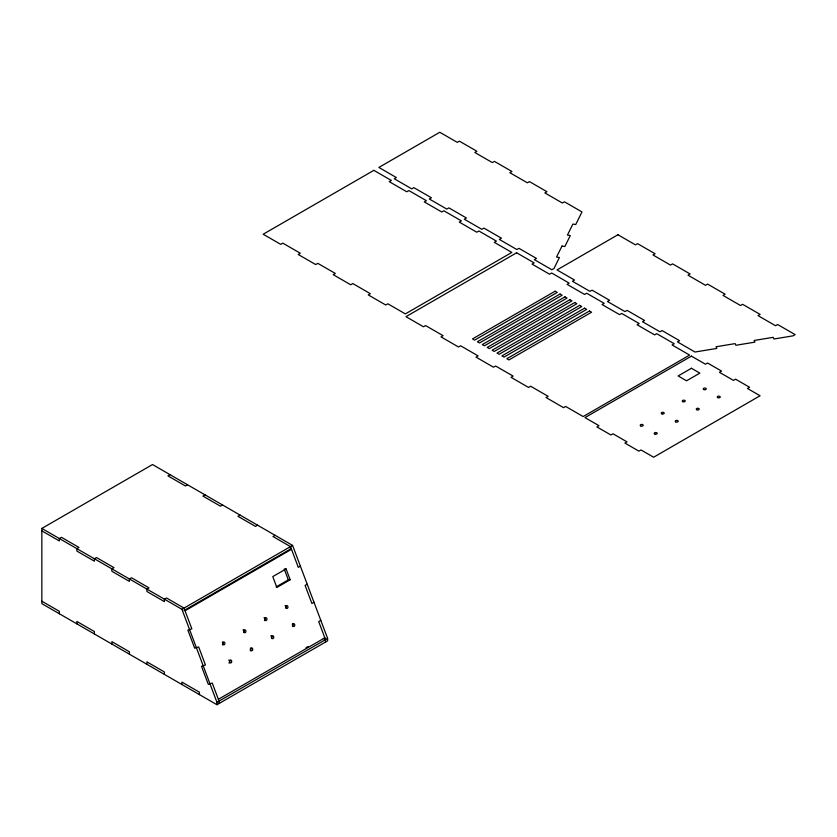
<?xml version="1.0" encoding="UTF-8"?>
<svg xmlns="http://www.w3.org/2000/svg" width="837" height="837" viewBox="0 0 837 837"><rect width="100%" height="100%" fill="white"/><g stroke="black" fill="none" stroke-linecap="round" stroke-linejoin="round"><path stroke-width="1.26" d="M41.85 528.429L152.512 464.545L292.584 545.41L327.612 638.422L327.612 640.849L216.95 704.733L41.85 603.644L41.85 528.429L181.932 609.305L216.95 702.306L216.95 704.733M170.026 474.652L167.923 475.866L185.427 485.973L187.53 484.759M205.044 494.866L202.941 496.079L220.445 506.186L222.548 504.983M240.062 515.09L237.959 516.303L255.473 526.41L257.566 525.197M275.08 535.303L272.977 536.517L290.491 546.624L298.296 567.36L300.399 566.147M181.932 609.305L292.584 545.41M184.025 610.518L290.491 549.051L290.491 546.624M185.029 610.759L291.496 549.302L289.654 549.417M286.087 568.909L272.778 576.599L276.859 587.438L290.167 579.759L286.087 568.909L284.256 569.034L288.336 579.874L290.167 579.759M276.137 586.915L288.336 579.874M307.2 584.216L305.097 585.429L311.898 603.498L314.001 602.284M320.801 620.353L318.709 621.567L325.509 639.635L325.509 642.063M305.997 647.754L308.267 646.446M218.363 699.293L324.829 637.825M216.95 702.306L327.612 638.422M323.323 638.369L325.509 639.635M41.85 530.857L59.364 540.964L59.364 538.536L61.457 537.323L78.971 547.44L76.868 548.653L76.868 551.07L94.382 561.188L94.382 558.76L96.485 557.547L113.989 567.653L111.886 568.867L111.886 571.294L129.4 581.401L129.4 578.974L131.503 577.76L149.007 587.877L146.904 589.081L146.904 591.508L164.418 601.625L164.418 599.198L166.521 597.984L184.025 608.091L191.84 628.828L187.896 630.156L194.697 648.225L198.641 646.896L205.442 664.965L201.508 666.294L208.308 684.363L212.242 683.034L219.043 701.092L219.043 703.519M41.85 601.217L59.364 611.324L59.364 613.751M199.436 694.626L199.436 692.199L181.932 682.092L181.932 684.52M164.418 674.413L164.418 671.985L146.904 661.868L146.904 664.296M129.4 654.189L129.4 651.761L111.886 641.655L111.886 644.082M94.382 633.975L94.382 631.548L76.868 621.441L76.868 623.858M285.03 605.643A1.486 1.161 86.3 0 1 285.919 607.986M264.021 617.769A1.486 1.161 86.3 0 1 264.45 620.604M243.012 629.905A1.486 1.161 86.3 0 1 243.891 632.249M292.406 623.983A1.486 1.161 86.3 0 1 292.521 626.338M270.822 635.838A1.486 1.161 86.3 0 1 271.502 638.464M250.389 648.246A1.486 1.161 86.3 0 1 250.242 650.799M228.804 660.1A1.486 1.161 86.3 0 1 228.94 663.04M222.297 642.125A1.486 1.161 86.3 0 1 222.422 644.867M561.993 246.068L556.553 257.064L559.409 257.534L553.968 268.531L551.865 269.744L534.351 259.637L536.454 258.424L518.94 248.317L516.847 249.531L499.333 239.424L501.436 238.21L483.922 228.103L481.819 229.317L464.315 219.2L466.418 217.986L448.904 207.879L446.801 209.093L429.297 198.986L431.4 197.773L413.886 187.666L411.783 188.88L394.279 178.762L396.372 177.549L378.868 167.442L439.802 132.267L457.305 142.374L459.408 141.16L476.923 151.267L474.82 152.48L492.334 162.587L494.426 161.384L511.941 171.491L509.838 172.704L527.352 182.811L529.455 181.598L546.959 191.704L544.856 192.918L562.37 203.025L564.473 201.811L581.977 211.928L575.73 224.546L572.874 224.075L567.434 235.071L570.29 235.542L564.849 246.538L561.993 246.068M373.846 170.35L263.184 234.234L280.688 244.341L282.791 243.128L300.305 253.245L298.202 254.458L315.706 264.565L317.809 263.352L335.323 273.458L333.22 274.672L350.724 284.779L352.827 283.565L370.341 293.682L368.238 294.886L385.752 305.003L387.845 303.789L405.359 313.896L511.815 252.429L494.311 242.322L496.414 241.108L478.9 231.002L476.797 232.215L459.293 222.108L461.386 220.895L443.882 210.778L441.779 211.991L424.265 201.884L426.368 200.671L408.864 190.564L406.761 191.778L389.247 181.671L391.35 180.457L373.846 170.35M516.628 252.784L405.966 316.668L423.48 326.786L425.583 325.572L443.087 335.679L440.984 336.892L458.498 346.999L460.601 345.786L478.105 355.892L476.012 357.106L493.516 367.223L495.619 366.01L513.123 376.116L511.03 377.33L528.534 387.437L530.637 386.223L548.151 396.33L546.048 397.544L563.552 407.661L565.655 406.447L583.169 416.554L689.625 355.087L672.111 344.98L674.214 343.766L656.71 333.66L654.607 334.873L637.093 324.756L639.196 323.553L621.692 313.436L619.589 314.649L602.075 304.542L604.178 303.329L586.664 293.222L584.571 294.436L567.057 284.329L569.16 283.115L551.646 272.998L549.553 274.212L532.039 264.105L534.142 262.891L516.628 252.784M617.957 234.747L557.023 269.932L574.527 280.039L572.424 281.253L589.939 291.36L592.041 290.146L609.545 300.263L607.442 301.477L624.957 311.584L627.059 310.37L644.563 320.477L642.471 321.69L659.974 331.797L662.077 330.584L679.581 340.69L677.489 341.904L694.992 352.021L716.859 348.412L716.043 346.759L735.085 343.62L735.901 345.273L754.953 342.124L754.137 340.481L773.189 337.332L774.005 338.985L793.047 335.846L795.15 334.633L777.636 324.526L775.543 325.729L758.029 315.622L760.132 314.409L742.618 304.302L740.515 305.515L723.011 295.409L725.114 294.195L707.6 284.088L705.497 285.302L687.993 275.185L690.096 273.971L672.582 263.864L670.479 265.078L652.975 254.971L655.068 253.757L637.564 243.651L635.461 244.864L617.957 234.747M555.151 291.203L472.507 338.912L474.61 340.125L557.254 292.416L555.151 291.203M560.058 294.028L477.404 341.747L479.507 342.961L562.15 295.241L560.058 294.028M564.954 296.863L482.311 344.572L484.414 345.786L567.057 298.077L564.954 296.863M569.861 299.688L487.218 347.407L489.31 348.621L571.964 300.901L569.861 299.688M574.757 302.523L492.114 350.232L494.217 351.446L576.86 303.737L574.757 302.523M579.664 305.348L497.021 353.068L499.124 354.281L581.767 306.562L579.664 305.348M584.571 308.183L501.918 355.892L504.02 357.106L586.664 309.397L584.571 308.183M589.468 311.008L506.824 358.728L508.927 359.941L591.571 312.222L589.468 311.008M691.446 356.133L584.979 417.6L598.989 425.688L596.886 426.901L610.895 434.989L612.998 433.775L627.007 441.863L624.904 443.076L638.913 451.164L641.016 449.95L653.624 457.232L760.08 395.765L747.472 388.483L749.575 387.269L735.566 379.182L733.463 380.396L719.454 372.308L721.557 371.094L707.547 363.007L705.455 364.221L691.446 356.133M691.446 368.27L678.137 375.949L686.539 380.804L699.847 373.124L691.446 368.27M682.689 401.624A1.486 0.858 0 0 0 685.168 401.247A1.486 0.858 0 0 0 683.358 400.191A1.486 0.858 0 0 0 682.689 401.624M717.707 397.585A1.486 0.858 0 0 0 720.197 397.198A1.486 0.858 0 0 0 718.376 396.152A1.486 0.858 0 0 0 717.707 397.585M661.983 413.897A1.486 0.858 0 0 0 664.212 413.154A1.486 0.858 0 0 0 661.983 412.411A1.486 0.858 0 0 0 661.983 413.897M640.661 425.887A1.486 0.858 0 0 0 643.151 425.51A1.486 0.858 0 0 0 641.33 424.453A1.486 0.858 0 0 0 640.661 425.887M675.679 421.848A1.486 0.858 0 0 0 678.169 421.461A1.486 0.858 0 0 0 676.348 420.415A1.486 0.858 0 0 0 675.679 421.848M704.011 389.634A1.486 0.858 0 0 0 706.24 388.891A1.486 0.858 0 0 0 704.011 388.148A1.486 0.858 0 0 0 704.011 389.634M654.984 434.11A1.486 0.858 0 0 0 657.212 433.367A1.486 0.858 0 0 0 654.984 432.624A1.486 0.858 0 0 0 654.984 434.11M696.698 409.712A1.486 0.858 0 0 0 699.177 409.335A1.486 0.858 0 0 0 697.357 408.278A1.486 0.858 0 0 0 696.698 409.712M222.788 642.523A1.486 1.161 86.3 0 0 223.667 644.867A1.486 1.161 86.3 0 0 224.808 642.785A1.486 1.161 86.3 0 0 222.788 642.523M243.797 630.397A1.486 1.161 86.3 0 0 244.686 632.741A1.486 1.161 86.3 0 0 245.816 630.659A1.486 1.161 86.3 0 0 243.797 630.397M264.806 618.261A1.486 1.161 86.3 0 0 265.695 620.604A1.486 1.161 86.3 0 0 266.825 618.522A1.486 1.161 86.3 0 0 264.806 618.261M285.825 606.134A1.486 1.161 86.3 0 0 286.704 608.478A1.486 1.161 86.3 0 0 287.834 606.396A1.486 1.161 86.3 0 0 285.825 606.134M292.626 624.193A1.486 1.161 86.3 0 0 293.505 626.547A1.486 1.161 86.3 0 0 294.645 624.465A1.486 1.161 86.3 0 0 292.626 624.193M271.617 636.329A1.486 1.161 86.3 0 0 272.496 638.673A1.486 1.161 86.3 0 0 273.626 636.591A1.486 1.161 86.3 0 0 271.617 636.329M250.598 648.455A1.486 1.161 86.3 0 0 251.487 650.809A1.486 1.161 86.3 0 0 252.617 648.727A1.486 1.161 86.3 0 0 250.598 648.455M229.589 660.592A1.486 1.161 86.3 0 0 230.468 662.935A1.486 1.161 86.3 0 0 231.608 660.853A1.486 1.161 86.3 0 0 229.589 660.592"/></g></svg>
